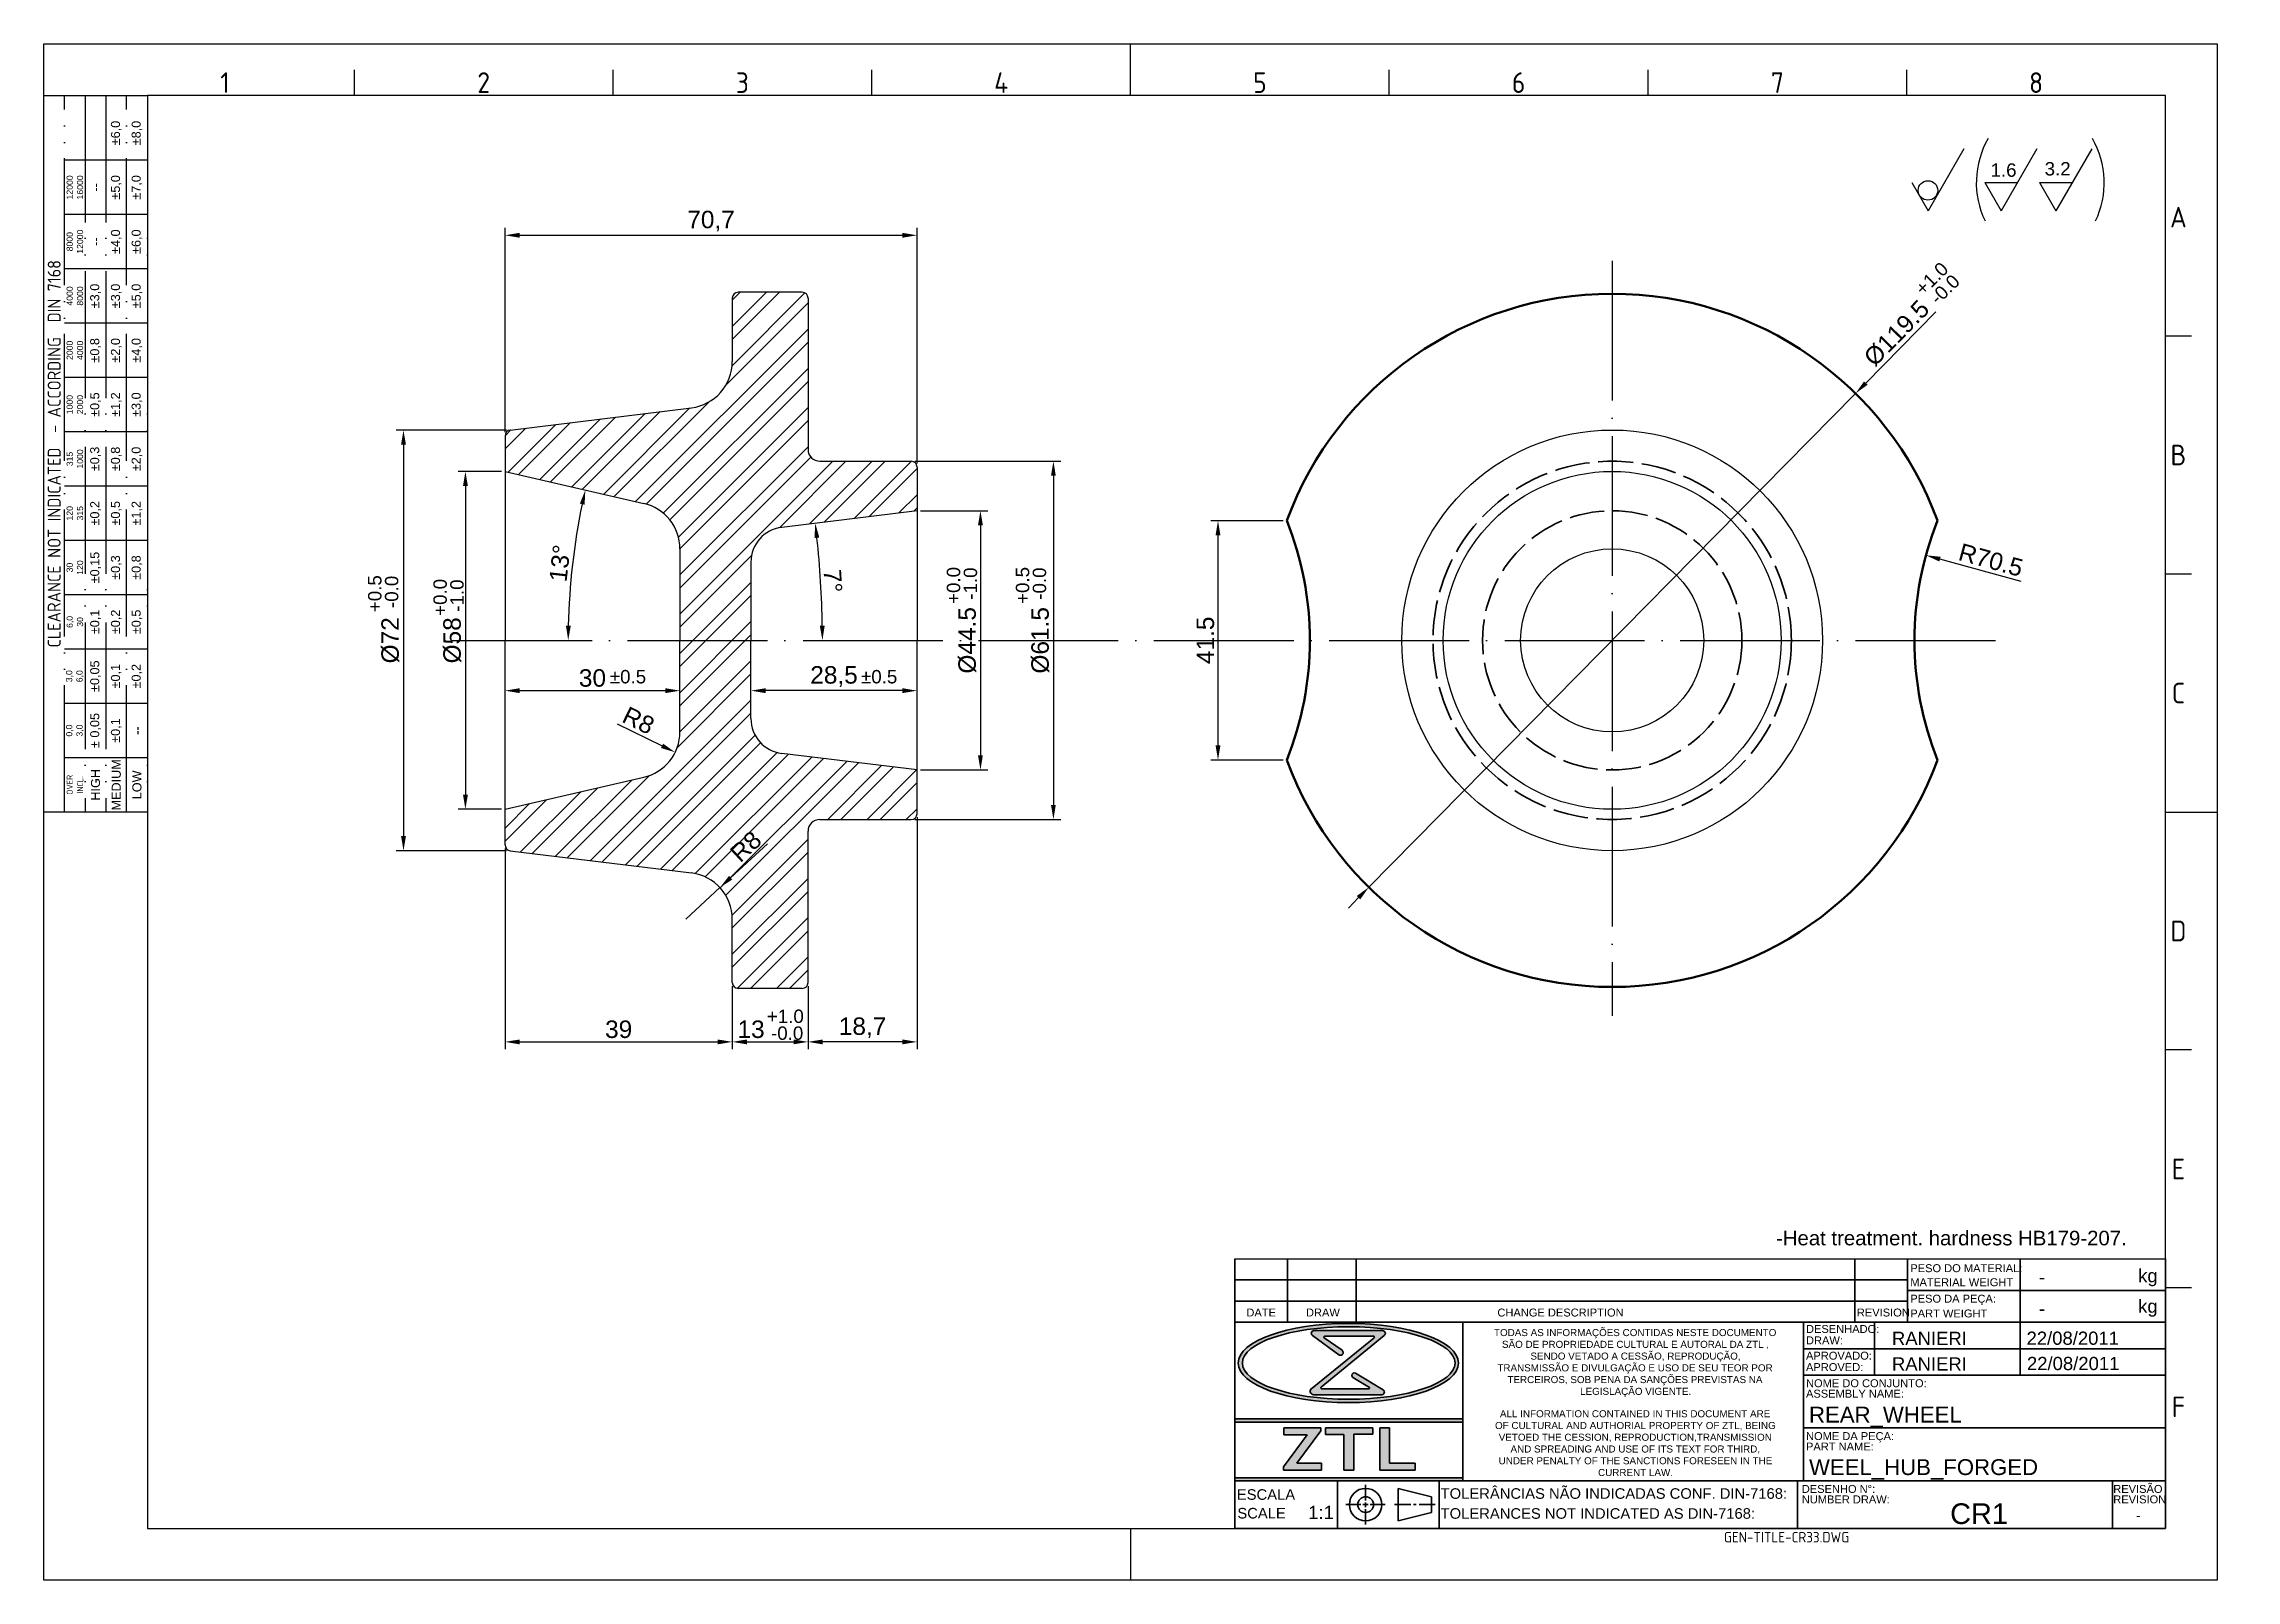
# Model space of a CAD drawing. Header units: millimetres. Extents: x 2626 to 3002, y 1108 to 1371.
import ezdxf
from ezdxf.enums import TextEntityAlignment as Align

# ---------------------------------------------------------------- set-up
doc = ezdxf.new("R2010")
doc.units = ezdxf.units.MM
for name, pattern in [('ACAD_ISO02W100', [15, 12, -3]), ('ACAD_ISO04W100', [30, 24, -3, 0, -3]), ('ACAD_ISO05W100', [33, 24, -3, 0, -3, 0, -3])]:
    doc.linetypes.add(name, pattern=pattern)
for name, color, linetype, lineweight in [('AM_0', 7, 'Continuous', 30), ('AM_4', 1, 'ACAD_ISO04W100', 25), ('AM_5', 3, 'Continuous', 25), ('AM_7', 4, 'Continuous', 35), ('AM_8', 40, 'ACAD_ISO02W100', 35), ('AM_BOR', 2, 'ACAD_ISO05W100', 25), ('CAXA3', 7, 'Continuous', 25)]:
    doc.layers.add(name, color=color, linetype=linetype, lineweight=lineweight)
doc.styles.add('ACISOTS', font='isocp.shx', dxfattribs={"height": 1})
doc.styles.get("Standard").update_dxf_attribs({"font": 'arial.ttf'})
doc.dimstyles.new('ISO-25', dxfattribs={"dimtxt": 3, "dimasz": 2.5, "dimexe": 1.25, "dimexo": 0.625, "dimtad": 1, "dimtxsty": 'Standard', "dimcen": 2.5, "dimadec": 0, "dimazin": 0, "dimtfac": 1, "dimtmove": 0, "dimatfit": 3, "dimfxl": 1, "dimarcsym": 0})

# ---------------------------------------------------------------- blocks, each defined once
blk = doc.blocks.new('A3 ZTL')
for p, q in [((19.57, 280.82), (19.57, 9.78)), ((401.17, 280.82), (19.57, 280.82)), ((401.17, 9.78), (401.17, 280.82)), ((19.57, 9.78), (401.17, 9.78))]:
    blk.add_line(p, q)
at = {"layer": 'AM_BOR', "color": 135, "linetype": 'Continuous', "lineweight": 25}
for p, q in [((0, 0), (0, 290.61)), ((0, 290.61), (410.96, 290.61)), ((410.96, 290.61), (410.96, 0)), ((410.96, 0), (0, 0))]:
    blk.add_line(p, q, dxfattribs=at)
at = {"layer": 'AM_BOR', "color": 135, "lineweight": 25}
for p, q in [((205.48, 280.82), (205.48, 290.61)), ((58.71, 280.82), (58.71, 285.71)), ((107.63, 280.82), (107.63, 285.71)), ((156.56, 280.82), (156.56, 285.71)), ((254.4, 280.82), (254.4, 285.71)), ((303.33, 280.82), (303.33, 285.71)), ((352.25, 280.82), (352.25, 285.71)), ((3.91, 145.3), (3.91, 280.82)), ((7.83, 280.82), (7.83, 145.3)), ((11.74, 280.82), (11.74, 145.3)), ((15.66, 145.3), (15.66, 280.82)), ((19.57, 268.59), (3.91, 268.59)), ((19.57, 258.32), (3.91, 258.32)), ((19.57, 248.04), (3.91, 248.04)), ((19.57, 237.77), (3.91, 237.77)), ((406.07, 235.32), (401.17, 235.32)), ((19.57, 227.5), (3.91, 227.5)), ((19.57, 217.22), (3.91, 217.22)), ((19.57, 206.95), (3.91, 206.95)), ((19.57, 196.67), (3.91, 196.67)), ((406.07, 190.31), (401.17, 190.31)), ((19.57, 186.4), (3.91, 186.4)), ((19.57, 176.13), (3.91, 176.13)), ((19.57, 165.85), (3.91, 165.85)), ((19.57, 155.58), (3.91, 155.58)), ((401.17, 145.3), (410.96, 145.3)), ((406.07, 100.29), (401.17, 100.29)), ((406.07, 55.28), (401.17, 55.28)), ((205.48, 9.78), (205.48, 0))]:
    blk.add_line(p, q, dxfattribs=at)
blk.add_lwpolyline([(19.57, 145.3), (0, 145.3), (0, 280.82), (19.57, 280.82)], close=True, dxfattribs=at)
at = {"layer": 'AM_BOR', "color": 135, "lineweight": 25, "style": 'ACISOTS'}
for s, p in [('1', (34.25, 283.27)), ('2', (83.17, 283.27)), ('3', (132.09, 283.27)), ('4', (181.02, 283.27)), ('5', (229.94, 283.27)), ('6', (278.86, 283.27)), ('7', (327.79, 283.27)), ('8', (376.71, 283.27)), ('A', (403.62, 257.83)), ('B', (403.62, 212.82)), ('C', (403.62, 167.81)), ('D', (403.62, 122.8)), ('E', (403.62, 77.79)), ('F', (403.62, 32.78))]:
    blk.add_text(s, height=3.91, dxfattribs=at).set_placement(p, align=Align.MIDDLE)
at = {"layer": 'AM_BOR', "color": 135, "lineweight": 25, "attachment_point": 5, "rotation": 90}
for s, insert, char_height, width in [('±6,0', (13.7, 273.73), 1.712, 10.274), ('±8,0', (17.61, 273.73), 1.712, 10.274), ('12000\\P16000', (5.87, 263.45), 1.174, 10.274), ('±5,0', (13.7, 263.45), 1.712, 10.274), ('±7,0', (17.61, 263.45), 1.712, 10.274), ('--', (9.78, 263.45), 1.712, 10.274), ('8000\\P12000', (5.87, 253.18), 1.174, 10.274), ('--', (9.78, 253.18), 1.712, 10.274), ('±4,0', (13.7, 253.18), 1.712, 10.274), ('±6,0', (17.61, 253.18), 1.712, 10.274), ('{\\Fisocp.shx|c0;CLEARANCE NOT INDICATED  - ACCORDING  DIN 7168}', (1.96, 213.06), 2.4462, 135.5186), ('4000\\P8000', (5.87, 242.91), 1.174, 10.274), ('±3,0', (9.78, 242.91), 1.712, 10.274), ('±3,0', (13.7, 242.91), 1.712, 10.274), ('±5,0', (17.61, 242.91), 1.712, 10.274), ('2000\\P4000', (5.87, 232.63), 1.174, 10.274), ('±0,8', (9.78, 232.63), 1.712, 10.274), ('±2,0', (13.7, 232.63), 1.712, 10.274), ('±4,0', (17.61, 232.63), 1.712, 10.274), ('1000\\P2000', (5.87, 222.36), 1.174, 10.274), ('±0,5', (9.78, 222.36), 1.712, 10.274), ('±1,2', (13.7, 222.36), 1.712, 10.274), ('±3,0', (17.61, 222.36), 1.712, 10.274), ('315\\P1000', (5.87, 212.08), 1.174, 10.274), ('±0,3', (9.78, 212.08), 1.712, 10.274), ('±0,8', (13.7, 212.08), 1.712, 10.274), ('±2,0', (17.61, 212.08), 1.712, 10.274), ('±0,2', (9.78, 201.81), 1.712, 10.274), ('±0,5', (13.7, 201.81), 1.712, 10.274), ('±1,2', (17.61, 201.81), 1.712, 10.274), ('120\\P315', (5.87, 201.81), 1.174, 10.274), ('30\\P120', (5.87, 191.54), 1.174, 10.274), ('±0,15', (9.78, 191.54), 1.712, 10.274), ('±0,3', (13.7, 191.54), 1.712, 10.274), ('±0,8', (17.61, 191.54), 1.712, 10.274), ('±0,1', (9.78, 181.26), 1.712, 10.274), ('±0,2', (13.7, 181.26), 1.712, 10.274), ('±0,5', (17.61, 181.26), 1.712, 10.274), ('6,0\\P30', (5.87, 181.26), 1.174, 10.274), ('3,0\\P6,0', (5.87, 170.99), 1.174, 10.274), ('±0,05', (9.78, 170.99), 1.712, 10.274), ('±0,1', (13.7, 170.99), 1.712, 10.274), ('±0,2', (17.61, 170.99), 1.712, 10.274), ('0,0\\P3,0', (5.87, 160.71), 1.174, 10.274), ('± 0,05', (9.78, 160.71), 1.712, 10.274), ('\\pt4.69206;±0,1', (13.7, 160.71), 1.7123, 10.274), ('--', (17.61, 160.71), 1.712, 10.274), ('MEDIUM', (13.7, 150.44), 1.712, 10.274), ('{\\Fisocp.shx|c0;OVER\\PINCL.}', (5.87, 150.44), 1.1742, 10.274), ('HIGH', (9.78, 150.44), 1.712, 10.274), ('LOW', (17.61, 150.44), 1.712, 10.274)]:
    blk.add_mtext(s, dxfattribs=dict(at, insert=insert, char_height=char_height, width=width))
blk = doc.blocks.new('*D117')
at = {"layer": 'AM_5', "color": 0, "lineweight": -2}
for p, q in [((2950.58, 1325.4), (2938.54, 1313.18)), ((2853.26, 1226.63), (2936.78, 1311.4)), ((2851.5, 1224.85), (2849.75, 1223.07))]:
    blk.add_line(p, q, dxfattribs=at)
at = {"layer": 'AM_5', "color": 0}
for points in [[(2938.24, 1313.47), (2938.84, 1312.88), (2936.78, 1311.4)], [(2851.21, 1225.15), (2851.8, 1224.56), (2853.26, 1226.63)]]:
    blk.add_solid(points, dxfattribs=at)
at = {"layer": 'Defpoints', "color": 0}
for p in [(2936.78, 1311.4), (2853.26, 1226.63)]:
    blk.add_point(p, dxfattribs=at)
at = {"layer": 'AM_5', "color": 0, "insert": (2943.84, 1321.75), "char_height": 3, "attachment_point": 5, "rotation": 45.4207}
blk.add_mtext('%%c119.5', dxfattribs=at)
blk = doc.blocks.new('*D118')
at = {"layer": 'AM_5', "color": 0, "lineweight": -2}
for p, q in [((2775.36, 1299.77), (2800.39, 1299.77)), ((2799.14, 1297.27), (2799.14, 1240.77)), ((2775.36, 1238.27), (2800.39, 1238.27))]:
    blk.add_line(p, q, dxfattribs=at)
at = {"layer": 'AM_5', "color": 0}
for points in [[(2798.72, 1297.27), (2799.55, 1297.27), (2799.14, 1299.77)], [(2798.72, 1240.77), (2799.55, 1240.77), (2799.14, 1238.27)]]:
    blk.add_solid(points, dxfattribs=at)
at = {"layer": 'Defpoints', "color": 0}
for p in [(2774.74, 1299.77), (2774.74, 1238.27), (2799.14, 1238.27)]:
    blk.add_point(p, dxfattribs=at)
at = {"layer": 'AM_5', "color": 0, "insert": (2796.9, 1269.02), "char_height": 3, "attachment_point": 5, "rotation": 90}
blk.add_mtext('%%c61.5', dxfattribs=at)
blk = doc.blocks.new('*D119')
at = {"layer": 'AM_5', "color": 0, "lineweight": -2}
for p, q in [((2776.36, 1291.27), (2787.87, 1291.27)), ((2786.62, 1288.77), (2786.62, 1249.27)), ((2776.36, 1246.77), (2787.87, 1246.77))]:
    blk.add_line(p, q, dxfattribs=at)
at = {"layer": 'AM_5', "color": 0}
for points in [[(2786.2, 1288.77), (2787.03, 1288.77), (2786.62, 1291.27)], [(2786.2, 1249.27), (2787.03, 1249.27), (2786.62, 1246.77)]]:
    blk.add_solid(points, dxfattribs=at)
at = {"layer": 'Defpoints', "color": 0}
for p in [(2775.74, 1291.27), (2775.74, 1246.77), (2786.62, 1246.77)]:
    blk.add_point(p, dxfattribs=at)
at = {"layer": 'AM_5', "color": 0, "insert": (2784.38, 1269.02), "char_height": 3, "attachment_point": 5, "rotation": 90}
blk.add_mtext('%%c44.5', dxfattribs=at)
blk = doc.blocks.new('*D120')
at = {"layer": 'AM_5', "color": 0, "lineweight": -2}
for p, q in [((2747.24, 1261.01), (2747.24, 1261.63)), ((2773.24, 1260.38), (2749.74, 1260.38)), ((2775.74, 1261.01), (2775.74, 1261.63))]:
    blk.add_line(p, q, dxfattribs=at)
at = {"layer": 'AM_5', "color": 0}
for points in [[(2749.74, 1260.8), (2749.74, 1259.96), (2747.24, 1260.38)], [(2773.24, 1260.8), (2773.24, 1259.96), (2775.74, 1260.38)]]:
    blk.add_solid(points, dxfattribs=at)
at = {"layer": 'Defpoints', "color": 0}
for p in [(2747.24, 1260.38), (2747.24, 1260.38), (2775.74, 1260.38)]:
    blk.add_point(p, dxfattribs=at)
at = {"layer": 'AM_5', "color": 0, "insert": (2761.49, 1262.81), "char_height": 3, "attachment_point": 5}
blk.add_mtext('28,5', dxfattribs=at)
blk = doc.blocks.new('*D121')
at = {"layer": 'AM_5', "color": 0, "lineweight": -2}
for p, q in [((2705.04, 1261.01), (2705.04, 1261.63)), ((2707.54, 1260.38), (2732.54, 1260.38)), ((2735.04, 1261.01), (2735.04, 1261.63))]:
    blk.add_line(p, q, dxfattribs=at)
at = {"layer": 'AM_5', "color": 0}
for points in [[(2707.54, 1260.8), (2707.54, 1259.96), (2705.04, 1260.38)], [(2732.54, 1260.8), (2732.54, 1259.96), (2735.04, 1260.38)]]:
    blk.add_solid(points, dxfattribs=at)
at = {"layer": 'Defpoints', "color": 0}
for p in [(2705.04, 1260.38), (2735.04, 1260.38), (2735.04, 1260.38)]:
    blk.add_point(p, dxfattribs=at)
at = {"layer": 'AM_5', "color": 0, "insert": (2720.04, 1262.54), "char_height": 3, "attachment_point": 5}
blk.add_mtext('30', dxfattribs=at)
blk = doc.blocks.new('*D122')
at = {"layer": 'AM_5', "color": 0, "lineweight": -2}
for p, q in [((2744.04, 1209.64), (2744.04, 1198.84)), ((2757.04, 1209.64), (2757.04, 1198.84)), ((2746.54, 1200.09), (2754.54, 1200.09))]:
    blk.add_line(p, q, dxfattribs=at)
at = {"layer": 'AM_5', "color": 0}
for points in [[(2746.54, 1200.5), (2746.54, 1199.67), (2744.04, 1200.09)], [(2754.54, 1200.5), (2754.54, 1199.67), (2757.04, 1200.09)]]:
    blk.add_solid(points, dxfattribs=at)
at = {"layer": 'Defpoints', "color": 0}
for p in [(2744.04, 1210.27), (2757.04, 1210.27), (2757.04, 1200.09)]:
    blk.add_point(p, dxfattribs=at)
at = {"layer": 'AM_5', "color": 0, "insert": (2747.26, 1202.24), "char_height": 3, "attachment_point": 5}
blk.add_mtext('13', dxfattribs=at)
blk = doc.blocks.new('*D123')
at = {"layer": 'AM_5', "color": 0, "lineweight": -2}
for p, q in [((2775.74, 1238.64), (2775.74, 1198.84)), ((2757.04, 1209.64), (2757.04, 1198.84)), ((2773.24, 1200.09), (2759.54, 1200.09))]:
    blk.add_line(p, q, dxfattribs=at)
at = {"layer": 'AM_5', "color": 0}
for points in [[(2759.54, 1200.5), (2759.54, 1199.67), (2757.04, 1200.09)], [(2773.24, 1200.5), (2773.24, 1199.67), (2775.74, 1200.09)]]:
    blk.add_solid(points, dxfattribs=at)
at = {"layer": 'Defpoints', "color": 0}
for p in [(2775.74, 1239.27), (2757.04, 1210.27), (2757.04, 1200.09)]:
    blk.add_point(p, dxfattribs=at)
at = {"layer": 'AM_5', "color": 0, "insert": (2766.39, 1202.51), "char_height": 3, "attachment_point": 5}
blk.add_mtext('18,7', dxfattribs=at)
blk = doc.blocks.new('*D124')
at = {"layer": 'AM_5', "color": 0, "lineweight": -2}
for p, q in [((2705.04, 1233.27), (2705.04, 1198.84)), ((2744.04, 1209.64), (2744.04, 1198.84)), ((2707.54, 1200.09), (2741.54, 1200.09))]:
    blk.add_line(p, q, dxfattribs=at)
at = {"layer": 'AM_5', "color": 0}
for points in [[(2707.54, 1200.5), (2707.54, 1199.67), (2705.04, 1200.09)], [(2741.54, 1200.5), (2741.54, 1199.67), (2744.04, 1200.09)]]:
    blk.add_solid(points, dxfattribs=at)
at = {"layer": 'Defpoints', "color": 0}
for p in [(2705.04, 1233.9), (2744.04, 1210.27), (2744.04, 1200.09)]:
    blk.add_point(p, dxfattribs=at)
at = {"layer": 'AM_5', "color": 0, "insert": (2724.54, 1202.24), "char_height": 3, "attachment_point": 5}
blk.add_mtext('39', dxfattribs=at)
blk = doc.blocks.new('*D125')
at = {"layer": 'AM_5', "color": 0, "lineweight": -2}
for p, q in [((2838.56, 1289.56), (2826.13, 1289.56)), ((2827.38, 1287.06), (2827.38, 1250.97)), ((2838.56, 1248.47), (2826.13, 1248.47))]:
    blk.add_line(p, q, dxfattribs=at)
at = {"layer": 'AM_5', "color": 0}
for points in [[(2826.97, 1287.06), (2827.8, 1287.06), (2827.38, 1289.56)], [(2826.97, 1250.97), (2827.8, 1250.97), (2827.38, 1248.47)]]:
    blk.add_solid(points, dxfattribs=at)
at = {"layer": 'Defpoints', "color": 0}
for p in [(2839.18, 1289.56), (2827.38, 1248.47), (2839.18, 1248.47)]:
    blk.add_point(p, dxfattribs=at)
at = {"layer": 'AM_5', "color": 0, "insert": (2825.23, 1269.02), "char_height": 3, "attachment_point": 5, "rotation": 90}
blk.add_mtext('41.5', dxfattribs=at)
blk = doc.blocks.new('*D126')
at = {"layer": 'AM_5', "color": 0, "lineweight": -2}
blk.add_arc((2594.53, 1269.02), 164.97, 0.8683, 6.1317, dxfattribs=at)
at = {"layer": 'AM_5', "color": 0}
for points in [[(2758.14, 1286.59), (2758.97, 1286.68), (2758.27, 1289.12)], [(2759.89, 1271.52), (2759.06, 1271.51), (2759.5, 1269.02)]]:
    blk.add_solid(points, dxfattribs=at)
at = {"layer": 'Defpoints', "color": 0}
for p in [(2775.74, 1291.27), (2752.51, 1288.41), (2759.36, 1275.73), (2695.98, 1269.02), (2961, 1269.02)]:
    blk.add_point(p, dxfattribs=at)
at = {"layer": 'AM_5', "color": 0, "insert": (2761.31, 1279.22), "char_height": 3, "attachment_point": 5, "rotation": 273.5}
blk.add_mtext('7°', dxfattribs=at)
blk = doc.blocks.new('*D127')
at = {"layer": 'AM_5', "color": 0, "lineweight": -2}
blk.add_arc((2830.65, 1269.02), 114.78, 168.248, 178.752, dxfattribs=at)
at = {"layer": 'AM_5', "color": 0}
for points in [[(2717.88, 1292.48), (2718.69, 1292.3), (2718.82, 1294.83)], [(2716.32, 1271.51), (2715.49, 1271.52), (2715.88, 1269.02)]]:
    blk.add_solid(points, dxfattribs=at)
at = {"layer": 'Defpoints', "color": 0}
for p in [(2705.04, 1298.02), (2728.84, 1292.52), (2717.19, 1286.31), (2695.98, 1269.02), (2961, 1269.02)]:
    blk.add_point(p, dxfattribs=at)
at = {"layer": 'AM_5', "color": 0, "insert": (2714.47, 1282.25), "char_height": 3, "attachment_point": 5, "rotation": 83.5}
blk.add_mtext('13°', dxfattribs=at)
blk = doc.blocks.new('*D128')
at = {"layer": 'AM_5', "color": 0, "lineweight": -2}
blk.add_line((2724.26, 1254.66), (2731.99, 1250.9), dxfattribs=at)
at = {"layer": 'AM_5', "color": 0}
blk.add_solid([(2732.17, 1251.27), (2731.8, 1250.53), (2734.23, 1249.81)], dxfattribs=at)
at = {"layer": 'Defpoints', "color": 0}
for p in [(2727.04, 1253.3), (2734.23, 1249.81)]:
    blk.add_point(p, dxfattribs=at)
at = {"layer": 'AM_5', "color": 0, "insert": (2727.94, 1255.26), "char_height": 3, "attachment_point": 5, "rotation": 334.073}
blk.add_mtext('R8', dxfattribs=at)
blk = doc.blocks.new('*D129')
at = {"layer": 'AM_5', "color": 0, "lineweight": -2}
for p, q in [((2750.07, 1234.1), (2743.75, 1228.27)), ((2736.04, 1221.15), (2741.92, 1226.58))]:
    blk.add_line(p, q, dxfattribs=at)
at = {"layer": 'AM_5', "color": 0}
blk.add_solid([(2743.47, 1228.58), (2744.04, 1227.97), (2741.92, 1226.58)], dxfattribs=at)
at = {"layer": 'Defpoints', "color": 0}
for p in [(2741.92, 1226.58), (2736.04, 1221.15)]:
    blk.add_point(p, dxfattribs=at)
at = {"layer": 'AM_5', "color": 0, "insert": (2746.36, 1233.62), "char_height": 3, "attachment_point": 5, "rotation": 42.7267}
blk.add_mtext('R8', dxfattribs=at)
blk = doc.blocks.new('*D130')
at = {"layer": 'AM_5', "color": 0, "lineweight": -2}
for p, q in [((2705.29, 1305.12), (2686.36, 1305.12)), ((2687.61, 1302.62), (2687.61, 1235.41)), ((2705.29, 1232.91), (2686.36, 1232.91))]:
    blk.add_line(p, q, dxfattribs=at)
at = {"layer": 'AM_5', "color": 0}
for points in [[(2687.2, 1302.62), (2688.03, 1302.62), (2687.61, 1305.12)], [(2687.2, 1235.41), (2688.03, 1235.41), (2687.61, 1232.91)]]:
    blk.add_solid(points, dxfattribs=at)
at = {"layer": 'Defpoints', "color": 0}
for p in [(2705.92, 1305.12), (2687.61, 1232.91), (2705.92, 1232.91)]:
    blk.add_point(p, dxfattribs=at)
at = {"layer": 'AM_5', "color": 0, "insert": (2685.37, 1269.02), "char_height": 3, "attachment_point": 5, "rotation": 90}
blk.add_mtext('%%C72', dxfattribs=at)
blk = doc.blocks.new('*D131')
at = {"layer": 'AM_5', "color": 0, "lineweight": -2}
for p, q in [((2704.41, 1298.02), (2696.99, 1298.02)), ((2698.24, 1295.52), (2698.24, 1242.52)), ((2704.41, 1240.02), (2696.99, 1240.02))]:
    blk.add_line(p, q, dxfattribs=at)
at = {"layer": 'AM_5', "color": 0}
for points in [[(2697.83, 1295.52), (2698.66, 1295.52), (2698.24, 1298.02)], [(2697.83, 1242.52), (2698.66, 1242.52), (2698.24, 1240.02)]]:
    blk.add_solid(points, dxfattribs=at)
at = {"layer": 'Defpoints', "color": 0}
for p in [(2705.04, 1298.02), (2698.24, 1240.02), (2705.04, 1240.02)]:
    blk.add_point(p, dxfattribs=at)
at = {"layer": 'AM_5', "color": 0, "insert": (2696, 1269.02), "char_height": 3, "attachment_point": 5, "rotation": 90}
blk.add_mtext('%%C58', dxfattribs=at)
blk = doc.blocks.new('*D132')
at = {"layer": 'AM_5', "color": 0, "lineweight": -2}
blk.add_line((2965.19, 1279.14), (2951.27, 1282.96), dxfattribs=at)
at = {"layer": 'AM_5', "color": 0}
blk.add_solid([(2951.38, 1283.36), (2951.16, 1282.55), (2948.86, 1283.62)], dxfattribs=at)
at = {"layer": 'Defpoints', "color": 0}
for p in [(2948.86, 1283.62), (3002.09, 1269.02)]:
    blk.add_point(p, dxfattribs=at)
at = {"layer": 'AM_5', "color": 0, "insert": (2960.01, 1282.8), "char_height": 3, "attachment_point": 5, "rotation": 344.661}
blk.add_mtext('R70.5', dxfattribs=at)
blk = doc.blocks.new('*D134')
at = {"layer": 'AM_5', "color": 0, "lineweight": -2}
for p, q in [((2705.04, 1304.76), (2705.04, 1339.8)), ((2775.74, 1299.39), (2775.74, 1339.8)), ((2707.54, 1338.55), (2773.24, 1338.55))]:
    blk.add_line(p, q, dxfattribs=at)
at = {"layer": 'AM_5', "color": 0}
for points in [[(2707.54, 1338.97), (2707.54, 1338.13), (2705.04, 1338.55)], [(2773.24, 1338.97), (2773.24, 1338.13), (2775.74, 1338.55)]]:
    blk.add_solid(points, dxfattribs=at)
at = {"layer": 'Defpoints', "color": 0}
for p in [(2775.74, 1338.55), (2705.04, 1304.13), (2775.74, 1298.77)]:
    blk.add_point(p, dxfattribs=at)
at = {"layer": 'AM_5', "color": 0, "insert": (2740.39, 1340.98), "char_height": 3, "attachment_point": 5}
blk.add_mtext('70,7', dxfattribs=at)

msp = doc.modelspace()

# ---------------------------------------------------------------- hatches: boundary and pattern name
at = {"linetype": 'Continuous'}
h = msp.add_hatch(color=0, dxfattribs=at)
h.paths.add_polyline_path([(2869.402, 1135.355), (2830.246, 1135.355), (2830.246, 1134.807), (2869.402, 1134.807)])
h.paths.add_polyline_path([(2869.402, 1125.284), (2830.246, 1125.284), (2830.246, 1124.736), (2869.402, 1124.736)])
at = {"layer": 'AM_7'}
h = msp.add_hatch(dxfattribs=at)
h.set_pattern_fill('ANSI32', color=256, scale=0.5, style=0)
h.paths.add_polyline_path([(2757.04, 1327.765, 0.4142136), (2756.04, 1328.765), (2745.04, 1328.765, 0.4142136), (2744.04, 1327.765), (2744.04, 1316.882, -0.3788661), (2737.015, 1308.941), (2705.918, 1305.123, 0.3788661), (2705.04, 1304.13), (2705.04, 1298.015), (2728.839, 1292.521, -0.3492156), (2735.04, 1284.726), (2735.04, 1269.015), (2747.24, 1269.015), (2747.24, 1282.457, -0.3788661), (2752.509, 1288.413), (2775.74, 1291.265), (2775.74, 1298.765, 0.4142136), (2774.74, 1299.765), (2759.04, 1299.765, -0.4142136), (2757.04, 1301.765)])
h.paths.add_polyline_path([(2759.04, 1238.265), (2774.74, 1238.265, 0.4142136), (2775.74, 1239.265), (2775.74, 1246.765), (2752.509, 1249.618, -0.3788661), (2747.24, 1255.573), (2747.24, 1269.015), (2735.04, 1269.015), (2735.04, 1253.305, -0.3492156), (2728.839, 1245.51), (2705.04, 1240.015), (2705.04, 1233.9, 0.3788661), (2705.918, 1232.907), (2737.015, 1229.089, -0.3788661), (2744.04, 1221.149), (2744.04, 1210.265, 0.4142136), (2745.04, 1209.265), (2756.04, 1209.265, 0.4142136), (2757.04, 1210.265), (2757.04, 1236.265, -0.4142136)])
h.paths.add_polyline_path([(2745.908, 1228.954), (2750.946, 1233.607), (2746.751, 1238.148), (2741.714, 1233.496)], flags=24)
at = {"layer": 'AM_8', "linetype": 'Continuous'}
h = msp.add_hatch(color=0, dxfattribs=at)
edge = h.paths.add_edge_path()
edge.add_ellipse((2849.754, 1144.963), major_axis=(18.891, 0), ratio=0.3599074, start_angle=191.45916, end_angle=452.8175)
edge.add_ellipse((2849.754, 1144.963), major_axis=(18.891, 0), ratio=0.3599074, start_angle=92.8175, end_angle=191.45916)
edge = h.paths.add_edge_path(flags=16)
edge.add_ellipse((2849.813, 1144.963), major_axis=(18.25, 0), ratio=0.3406642, start_angle=93.06698, end_angle=371.45916)
edge.add_ellipse((2849.813, 1144.963), major_axis=(18.25, 0), ratio=0.3406642, start_angle=11.45916, end_angle=93.06698)
h = msp.add_hatch(color=0, dxfattribs=at)
edge = h.paths.add_edge_path()
edge.add_line((2854.157, 1149.271), (2843.523, 1140.659))
edge.add_arc((2843.807, 1140.129), 0.601, 118.14094, 270)
edge.add_line((2843.807, 1139.528), (2855.501, 1139.528))
edge.add_arc((2855.486, 1139.971), 0.443, 271.96853, 418.91083)
edge.add_line((2855.715, 1140.35), (2850.979, 1143.206))
edge.add_arc((2850.755, 1142.838), 0.431, 58.66819, 238.80525)
edge.add_line((2850.532, 1142.469), (2853.361, 1140.756))
edge.add_arc((2853.298, 1140.667), 0.109, -90, 54.65447, ccw=False)
edge.add_line((2853.298, 1140.559), (2845.148, 1140.559))
edge.add_arc((2845.172, 1140.708), 0.151, 129.23635, 260.82262, ccw=False)
edge.add_line((2845.076, 1140.825), (2855.903, 1149.667))
edge.add_arc((2855.62, 1150.055), 0.48, 306.0702, 450)
edge.add_line((2855.62, 1150.535), (2843.88, 1150.535))
edge.add_arc((2843.862, 1150.07), 0.465, 87.72721, 233.74708)
edge.add_line((2843.587, 1149.695), (2848.096, 1146.388))
edge.add_arc((2848.387, 1146.767), 0.478, 232.47139, 414.7334)
edge.add_line((2848.663, 1147.157), (2845.625, 1149.306))
edge.add_arc((2845.685, 1149.422), 0.131, 90, 242.52347, ccw=False)
edge.add_line((2845.685, 1149.552), (2854.082, 1149.552))
edge.add_arc((2854.056, 1149.395), 0.16, -50.99642, 80.76554, ccw=False)
for points in [[(2838.593, 1127.142), (2838.593, 1126.598), (2845.121, 1126.598), (2845.121, 1127.746), (2840.89, 1127.746), (2845, 1133.305), (2845, 1133.848), (2838.653, 1133.848), (2838.653, 1132.64), (2842.673, 1132.64)], [(2845.846, 1132.7), (2848.99, 1132.7), (2848.99, 1126.598), (2850.712, 1126.598), (2850.712, 1132.761), (2853.946, 1132.761), (2853.946, 1133.848), (2845.846, 1133.848)], [(2861.2, 1126.568), (2861.2, 1127.746), (2856.817, 1127.746), (2856.817, 1133.848), (2855.125, 1133.848), (2855.125, 1126.568)]]:
    msp.add_hatch(color=0, dxfattribs=at).paths.add_polyline_path(points)

# ---------------------------------------------------------------- linework, layer by layer
at = {"linetype": 'Continuous'}
msp.add_line((2830.246, 1162.851), (2989.966, 1162.851), dxfattribs=at)
at = {"layer": 'AM_0'}
for p, q in [((2756.04, 1328.765), (2745.04, 1328.765)), ((2744.04, 1327.765), (2744.04, 1316.882)), ((2757.04, 1327.765), (2757.04, 1301.765)), ((2705.918, 1305.123), (2737.015, 1308.941)), ((2705.04, 1304.13), (2705.04, 1269.015)), ((2705.04, 1298.015), (2705.04, 1269.015)), ((2705.04, 1298.015), (2728.839, 1292.521)), ((2759.04, 1299.765), (2774.74, 1299.765)), ((2775.74, 1298.765), (2775.74, 1269.015)), ((2775.74, 1291.265), (2752.509, 1288.413)), ((2775.74, 1291.265), (2775.74, 1269.015)), ((2735.04, 1284.726), (2735.04, 1269.015)), ((2747.24, 1282.457), (2747.24, 1269.015)), ((2705.04, 1233.9), (2705.04, 1269.015)), ((2705.04, 1240.015), (2705.04, 1269.015)), ((2735.04, 1253.305), (2735.04, 1269.015)), ((2747.24, 1255.573), (2747.24, 1269.015)), ((2775.74, 1239.265), (2775.74, 1269.015)), ((2775.74, 1246.765), (2775.74, 1269.015)), ((2775.74, 1246.765), (2752.509, 1249.618)), ((2705.04, 1240.015), (2728.839, 1245.51)), ((2759.04, 1238.265), (2774.74, 1238.265)), ((2757.04, 1210.265), (2757.04, 1236.265)), ((2705.918, 1232.907), (2737.015, 1229.089)), ((2744.04, 1210.265), (2744.04, 1221.149)), ((2756.04, 1209.265), (2745.04, 1209.265))]:
    msp.add_line(p, q, dxfattribs=at)
for radius in [36.108, 29, 15.71]:
    msp.add_circle((2895.021, 1269.015), radius, dxfattribs=at)
for centre, radius, start, end in [((2745.04, 1327.765), 1, 90, 180), ((2756.04, 1327.765), 1, 0, 90), ((2736.04, 1316.882), 8, 277, 0), ((2706.04, 1304.13), 1, 97, 180), ((2759.04, 1301.765), 2, 180, 270), ((2774.74, 1298.765), 1, 0, 90), ((2727.04, 1284.726), 8, 0, 77), ((2753.24, 1282.457), 6, 97, 180), ((2727.04, 1253.305), 8, 283, 0), ((2753.24, 1255.573), 6, 180, 263), ((2759.04, 1236.265), 2, 90, 180), ((2774.74, 1239.265), 1, 270, 0), ((2706.04, 1233.9), 1, 180, 263), ((2736.04, 1221.149), 8, 0, 83), ((2745.04, 1210.265), 1, 180, 270), ((2756.04, 1210.265), 1, 270, 0)]:
    msp.add_arc(centre, radius, start, end, dxfattribs=at)
at = {"layer": 'AM_4'}
for p, q in [((2895.021, 1334.18), (2895.021, 1204.585)), ((2695.977, 1269.015), (2961.001, 1269.015))]:
    msp.add_line(p, q, dxfattribs=at)
at = {"layer": 'AM_5'}
for p, q in [((2955.367, 1353.411), (2949.22, 1342.763)), ((2967.898, 1353.411), (2961.75, 1342.763)), ((2977.31, 1353.411), (2971.163, 1342.763)), ((2946.425, 1347.603), (2949.22, 1342.763)), ((2958.956, 1347.603), (2964.545, 1347.603)), ((2958.956, 1347.603), (2961.75, 1342.763)), ((2968.368, 1347.603), (2973.957, 1347.603)), ((2968.368, 1347.603), (2971.163, 1342.763))]:
    msp.add_line(p, q, dxfattribs=at)
msp.add_circle((2949.21, 1346.253), 1.671, dxfattribs=at)
for centre, start, end in [((2972.551, 1347.592), 149.81687, 205.95777), ((2964.416, 1347.592), 334.04223, 30.18313)]:
    msp.add_arc(centre, 15.049, start, end, dxfattribs=at)
at = {"layer": 'AM_8', "color": 0, "linetype": 'Continuous'}
for p, q in [((2830.246, 1162.851), (2830.246, 1116.568)), ((2839.321, 1162.851), (2839.321, 1151.961)), ((2851.118, 1162.851), (2851.118, 1151.961)), ((2936.648, 1162.851), (2936.648, 1151.961)), ((2945.723, 1151.961), (2945.723, 1162.851)), ((2965.009, 1162.851), (2965.009, 1157.406)), ((2989.966, 1116.568), (2989.966, 1162.851)), ((2945.723, 1159.221), (2830.246, 1159.221)), ((2830.246, 1155.591), (2945.723, 1155.591)), ((2945.723, 1157.406), (2989.966, 1157.406)), ((2965.009, 1157.406), (2965.009, 1151.961)), ((2830.246, 1151.961), (2926.441, 1151.961)), ((2869.402, 1151.961), (2869.402, 1124.736)), ((2926.441, 1151.961), (2989.966, 1151.961)), ((2927.826, 1151.961), (2927.826, 1134.718)), ((2940.053, 1151.961), (2940.053, 1142.886)), ((2965.009, 1151.961), (2965.009, 1142.886)), ((2843.88, 1150.535), (2855.62, 1150.535)), ((2927.826, 1147.423), (2989.966, 1147.423)), ((2927.826, 1142.886), (2989.966, 1142.886)), ((2830.246, 1135.355), (2869.402, 1135.355)), ((2869.402, 1134.807), (2830.246, 1134.807)), ((2838.593, 1127.142), (2842.673, 1132.64)), ((2838.653, 1132.64), (2838.653, 1133.848)), ((2838.653, 1133.848), (2845, 1133.848)), ((2842.673, 1132.64), (2838.653, 1132.64)), ((2845, 1133.305), (2840.89, 1127.746)), ((2845, 1133.848), (2845, 1133.305)), ((2845.846, 1132.7), (2845.846, 1133.848)), ((2845.846, 1133.848), (2853.946, 1133.848)), ((2848.99, 1132.7), (2845.846, 1132.7)), ((2848.99, 1126.598), (2848.99, 1132.7)), ((2850.712, 1132.761), (2850.712, 1126.598)), ((2853.946, 1132.761), (2850.712, 1132.761)), ((2853.946, 1133.848), (2853.946, 1132.761)), ((2855.125, 1126.568), (2855.125, 1133.848)), ((2855.125, 1133.848), (2856.817, 1133.848)), ((2856.817, 1133.848), (2856.817, 1127.746)), ((2927.826, 1134.718), (2927.826, 1124.736)), ((2927.826, 1133.811), (2989.966, 1133.811)), ((2830.246, 1125.284), (2869.402, 1125.284)), ((2838.593, 1126.598), (2838.593, 1127.142)), ((2845.121, 1126.598), (2838.593, 1126.598)), ((2840.89, 1127.746), (2845.121, 1127.746)), ((2845.121, 1127.746), (2845.121, 1126.598)), ((2850.712, 1126.598), (2848.99, 1126.598)), ((2861.2, 1126.568), (2855.125, 1126.568)), ((2856.817, 1127.746), (2861.2, 1127.746)), ((2861.2, 1127.746), (2861.2, 1126.568)), ((2830.246, 1124.736), (2856.097, 1124.736)), ((2926.441, 1124.736), (2830.246, 1124.736)), ((2870.504, 1124.736), (2830.246, 1124.736)), ((2847.882, 1124.736), (2847.882, 1116.568)), ((2852.718, 1124.081), (2852.718, 1121.388)), ((2864, 1121.998), (2858.291, 1123.446)), ((2858.291, 1123.446), (2858.291, 1117.858)), ((2864, 1121.998), (2864, 1119.306)), ((2865.358, 1124.736), (2865.358, 1116.568)), ((2926.441, 1124.736), (2980.891, 1124.736)), ((2926.819, 1116.568), (2926.819, 1124.736)), ((2989.966, 1124.736), (2980.891, 1124.736)), ((2980.891, 1124.736), (2980.891, 1116.568)), ((2849.306, 1120.652), (2851.868, 1120.652)), ((2852.256, 1120.652), (2853.158, 1120.652)), ((2852.718, 1121.014), (2852.718, 1120.209)), ((2852.718, 1119.849), (2852.718, 1117.223)), ((2853.505, 1120.652), (2856.051, 1120.652)), ((2857.669, 1120.652), (2860.476, 1120.652)), ((2864, 1119.306), (2858.291, 1117.858)), ((2860.908, 1120.652), (2861.36, 1120.652)), ((2861.882, 1120.652), (2864.662, 1120.652)), ((2830.246, 1116.568), (2989.966, 1116.568))]:
    msp.add_line(p, q, dxfattribs=at)
msp.add_lwpolyline([(2843.88, 1150.535), (2855.62, 1150.535, -0.7260746), (2855.903, 1149.667), (2845.076, 1140.825, 0.646844), (2845.148, 1140.559), (2853.298, 1140.559, 0.7309147), (2853.361, 1140.756), (2850.532, 1142.469, -1.0011968), (2850.979, 1143.206), (2855.715, 1140.35, -0.7463434), (2855.501, 1139.528), (2843.807, 1139.528, -0.7802957), (2843.523, 1140.659), (2854.157, 1149.271, 0.6479319), (2854.082, 1149.552), (2845.685, 1149.552, 0.7849705), (2845.625, 1149.306), (2848.663, 1147.157, -1.0199372), (2848.096, 1146.388), (2843.587, 1149.695, -0.7400952), (2843.88, 1150.535, -0.2577936)], format="xyb", dxfattribs=at)
at = {"layer": 'AM_8', "ltscale": 0.5}
for radius in [30.75, 22.25]:
    msp.add_circle((2895.021, 1269.015), radius, dxfattribs=at)
at = {"layer": 'AM_8', "color": 0, "linetype": 'Continuous'}
for radius in [2.794, 1.346]:
    msp.add_circle((2852.718, 1120.652), radius, dxfattribs=at)
for centre, major_axis, ratio in [((2849.754, 1144.963), (-18.891, 0), 0.3599074), ((2849.813, 1144.963), (-18.25, 0), 0.3406642)]:
    msp.add_ellipse(centre, major_axis=major_axis, ratio=ratio, dxfattribs=at)
at = {"layer": 'CAXA3', "linetype": 'Continuous', "lineweight": 50}
for centre, radius, start, end in [((2895.021, 1269.015), 59.5, 20.20364, 159.79636), ((2787.948, 1269.015), 55.201, 338.14537, 21.85463), ((3002.094, 1269.015), 55.201, 158.14537, 201.85463), ((2895.021, 1269.015), 59.5, 200.20364, 339.79636)]:
    msp.add_arc(centre, radius, start, end, dxfattribs=at)

# ---------------------------------------------------------------- block references
at = {"linetype": 'ByBlock', "lineweight": 0, "xscale": 0.9075000000000002, "yscale": 0.9075000000000002, "zscale": 0.9075000000000002}
msp.add_blockref('A3 ZTL', (2625.9, 1107.689), dxfattribs=at)

# ---------------------------------------------------------------- texts
at = {"insert": (2923.138, 1167.665), "char_height": 2.5, "width": 61.35624, "attachment_point": 1}
msp.add_mtext('-Heat treatment. hardness HB179-207.', dxfattribs=at)
at = {"color": 0, "linetype": 'Continuous', "char_height": 1.21, "attachment_point": 1}
for s, insert in [('\\pi-0.030453;TODAS AS INFORMAÇÕES CONTIDAS NESTE DOCUMENTO \\P\\pi1.3368;SÃO DE PROPRIEDADE CULTURAL E AUTORAL DA ZTL , \\P\\pi6.2214;SENDO VETADO A CESSÃO, REPRODUÇÃO, \\P\\pi0.5502;TRANSMISSÃO E DIVULGAÇÃO E USO DE SEU TEOR POR \\P\\pi2.2748;TERCEIROS, SOB PENA DA SANÇÕES PREVISTAS NA \\P\\pi14.743;LEGISLAÇÃO VIGENTE.', (2874.772, 1150.795)), ('\\pi0.99054;ALL INFORMATION CONTAINED IN THIS DOCUMENT ARE \\P\\pi0.14494;OF CULTURAL AND AUTHORIAL PROPERTY OF ZTL, BEING  \\P\\pi0.78254;VETOED THE CESSION, REPRODUCTION,TRANSMISSION \\P\\pi2.8043;AND SPREADING AND USE OF ITS TEXT FOR THIRD, \\P\\pi0.77387;UNDER PENALTY OF THE SANCTIONS FORESEEN IN THE \\P\\pi17.825;CURRENT LAW.', (2874.772, 1136.862))]:
    msp.add_mtext_dynamic_manual_height_columns(s, width=48.28462, gutter_width=12.5, heights=[0], dxfattribs=dict(at, insert=insert))
at = {"layer": 'AM_5', "char_height": 2.3, "attachment_point": 1}
for s, insert in [('1.6', (2959.94, 1350.895)), ('3.2', (2969.231, 1351.117)), ('%%P0.5', (2723.02, 1263.93)), ('%%P0.5', (2766.125, 1263.93)), ('+1.0', (2749.965, 1205.637)), ('-0.0', (2750.682, 1202.74))]:
    msp.add_mtext_dynamic_manual_height_columns(s, width=18.23779, gutter_width=12.5, heights=[0], dxfattribs=dict(at, insert=insert))
for s, insert, rotation in [('+1.0', (2946.784, 1329.713), 44.59423), ('-0.0', (2949.328, 1328.154), 44.59423), ('+0.5', (2681.53, 1273.852), 90), ('-0.0', (2684.427, 1274.57), 90), ('+0.0', (2692.742, 1273.222), 90), ('-1.0', (2695.638, 1273.939), 90), ('+0.0', (2780.845, 1275.272), 90), ('-1.0', (2783.742, 1275.989), 90), ('+0.5', (2792.687, 1275.272), 90), ('-0.0', (2795.584, 1275.989), 90)]:
    msp.add_mtext_dynamic_manual_height_columns(s, width=18.23779, gutter_width=12.5, heights=[0], dxfattribs=dict(at, insert=insert, rotation=rotation))
at = {"layer": 'AM_8', "color": 0, "linetype": 'Continuous'}
for s, height, p in [('PESO DO MATERIAL:', 1.36125, (2946.18, 1160.562)), ('MATERIAL WEIGHT', 1.36125, (2946.18, 1158.151)), ('kg', 2.2687, (2985.276, 1158.822)), ('PESO DA PEÇA:', 1.36125, (2946.18, 1155.33)), ('kg', 2.2687, (2985.276, 1153.588)), ('DATE', 1.3613, (2832.256, 1152.95)), ('DRAW', 1.3613, (2842.482, 1152.95)), ('CHANGE DESCRIPTION', 1.36125, (2875.328, 1152.95)), ('DESENHADO:', 1.3613, (2928.283, 1150.128)), ('REVISION', 1.3613, (2937.007, 1152.95)), ('PART WEIGHT', 1.36125, (2946.18, 1152.79)), ('DRAW:', 1.3613, (2928.283, 1148.17)), ('APROVADO:', 1.3613, (2928.283, 1145.544)), ('APROVED:', 1.3613, (2928.283, 1143.586)), ('ASSEMBLY NAME:', 1.36125, (2928.283, 1139.023)), ('NOME DO CONJUNTO:', 1.36125, (2928.283, 1140.816)), ('NOME DA PEÇA:', 1.36125, (2928.283, 1131.741)), ('PART NAME:', 1.3613, (2928.283, 1129.948)), ('ESCALA', 1.815, (2830.616, 1121.485)), ('TOLERÂNCIAS NÃO INDICADAS CONF. DIN-7168:', 1.815, (2865.584, 1121.654)), ('DESENHO N%%d:', 1.36125, (2927.559, 1122.666)), ('NUMBER DRAW:', 1.36125, (2927.559, 1120.873)), ('REVISÃO', 1.3613, (2981.005, 1122.666)), ('REVISION', 1.3613, (2981.005, 1120.873)), ('SCALE', 1.815, (2830.7, 1118.278)), ('TOLERANCES NOT INDICATED AS DIN-7168: ', 1.815, (2865.584, 1118.228))]:
    msp.add_text(s, height=height, dxfattribs=at).set_placement(p)
for p in [(2968.241, 1159.699), (2968.241, 1154.3)]:
    msp.add_attdef('-', text='', height=2.269, dxfattribs=at).set_placement(p, align=Align.MIDDLE_LEFT)
for tag, p, height in [('RANIERI', (2943.029, 1148.063), 2.269), ('22/08/2011', (2966.125, 1148.09), 2.269), ('RANIERI', (2943.027, 1143.672), 2.269), ('22/08/2011', (2966.198, 1143.748), 2.269), ('REAR_WHEEL', (2928.796, 1134.741), 2.723), ('WEEL_HUB_FORGED', (2928.796, 1125.734), 2.723), ('1:1', (2842.855, 1118.184), 2.269), ('CR1', (2953.02, 1117.328), 3.549)]:
    msp.add_attdef(tag, p, '', height=height, dxfattribs=at)
msp.add_attdef('-', text='', height=1.775, dxfattribs=at).set_placement((2985.3, 1118.827), align=Align.MIDDLE_CENTER)
at = {"layer": 'AM_8', "color": 0, "linetype": 'Continuous', "style": 'ACISOTS'}
msp.add_attdef('GEN-TITLE-CR33.DWG', (2914.193, 1114.16), '', height=1.815, dxfattribs=at)

# ---------------------------------------------------------------- dimensions: what is measured, and where the dimension line sits
at = {"layer": 'AM_5'}
for base, p1, p2, picture, middle in [((2775.74, 1338.55), (2705.04, 1304.13), (2775.74, 1298.765), '*D134', (2740.39, 1340.977)), ((2735.04, 1260.38), (2705.04, 1260.38), (2735.04, 1260.38), '*D121', (2720.04, 1262.538)), ((2757.04, 1200.086), (2775.74, 1239.265), (2757.04, 1210.265), '*D123', (2766.39, 1202.514)), ((2744.04, 1200.086), (2705.04, 1233.9), (2744.04, 1210.265), '*D124', (2724.54, 1202.243))]:
    dim = msp.add_linear_dim(base=base, p1=p1, p2=p2, dimstyle='ISO-25', dxfattribs=at)
    dim.commit()
    dim.dimension.update_dxf_attribs({"geometry": picture, "text_midpoint": middle})
dim = msp.add_diameter_dim_2p(p1=(2853.258, 1226.635), p2=(2936.784, 1311.396), text='%%c119.5', dimstyle='ISO-25', dxfattribs=at)
dim.commit()
dim.dimension.update_dxf_attribs({"geometry": '*D117', "text_midpoint": (2943.842, 1321.751)})
for base, p1, p2, text, picture, middle in [((2687.613, 1232.907), (2705.918, 1305.123), (2705.918, 1232.907), '%%C72', '*D130', (2685.373, 1269.015)), ((2698.244, 1240.015), (2705.04, 1298.015), (2705.04, 1240.015), '%%C58', '*D131', (2696.003, 1269.015)), ((2799.137, 1238.265), (2774.74, 1299.765), (2774.74, 1238.265), '%%c61.5', '*D118', (2796.896, 1269.015)), ((2786.618, 1246.765), (2775.74, 1291.265), (2775.74, 1246.765), '%%c44.5', '*D119', (2784.377, 1269.015)), ((2827.383, 1248.466), (2839.182, 1289.564), (2839.182, 1248.466), '41.5', '*D125', (2825.227, 1269.015))]:
    dim = msp.add_linear_dim(base=base, p1=p1, p2=p2, angle=90, text=text, dimstyle='ISO-25', dxfattribs=at)
    dim.commit()
    dim.dimension.update_dxf_attribs({"geometry": picture, "text_midpoint": middle})
dim = msp.add_angular_dim_2l(base=(2717.187, 1286.31), line1=((2695.977, 1269.015), (2961.001, 1269.015)), line2=((2705.04, 1298.015), (2728.839, 1292.521)), dimstyle='ISO-25', dxfattribs=at)
dim.commit()
dim.dimension.update_dxf_attribs({"geometry": '*D127', "text_midpoint": (2714.47, 1282.252)})
dim = msp.add_angular_dim_2l(base=(2759.36, 1275.732), line1=((2775.74, 1291.265), (2752.509, 1288.413)), line2=((2695.977, 1269.015), (2961.001, 1269.015)), dimstyle='ISO-25', dxfattribs=at)
dim.commit()
dim.dimension.update_dxf_attribs({"geometry": '*D126', "text_midpoint": (2759.189, 1279.086), "dimtype": 162})
dim = msp.add_radius_dim(center=(3002.094, 1269.015), mpoint=(2948.859, 1283.618), text='R70.5', dimstyle='ISO-25', dxfattribs=at)
dim.commit()
dim.dimension.update_dxf_attribs({"geometry": '*D132', "text_midpoint": (2959.437, 1280.716), "dimtype": 164})
for base, p1, p2, picture, middle in [((2747.24, 1260.38), (2775.74, 1260.38), (2747.24, 1260.38), '*D120', (2761.49, 1260.38)), ((2757.04, 1200.086), (2744.04, 1210.265), (2757.04, 1210.265), '*D122', (2747.255, 1200.086))]:
    dim = msp.add_linear_dim(base=base, p1=p1, p2=p2, dimstyle='ISO-25', dxfattribs=at)
    dim.commit()
    dim.dimension.update_dxf_attribs({"geometry": picture, "text_midpoint": middle, "dimtype": 160})
dim = msp.add_radius_dim(center=(2727.04, 1253.305), mpoint=(2734.235, 1249.807), dimstyle='ISO-25', dxfattribs=at)
dim.commit()
dim.dimension.update_dxf_attribs({"geometry": '*D128', "text_midpoint": (2726.998, 1253.325), "dimtype": 164})
dim = msp.add_radius_dim(center=(2736.04, 1221.149), mpoint=(2741.917, 1226.577), dimstyle='ISO-25', dxfattribs=at)
dim.commit()
dim.dimension.update_dxf_attribs({"geometry": '*D129', "text_midpoint": (2746.365, 1233.621)})

doc.saveas('drawing.dxf')
